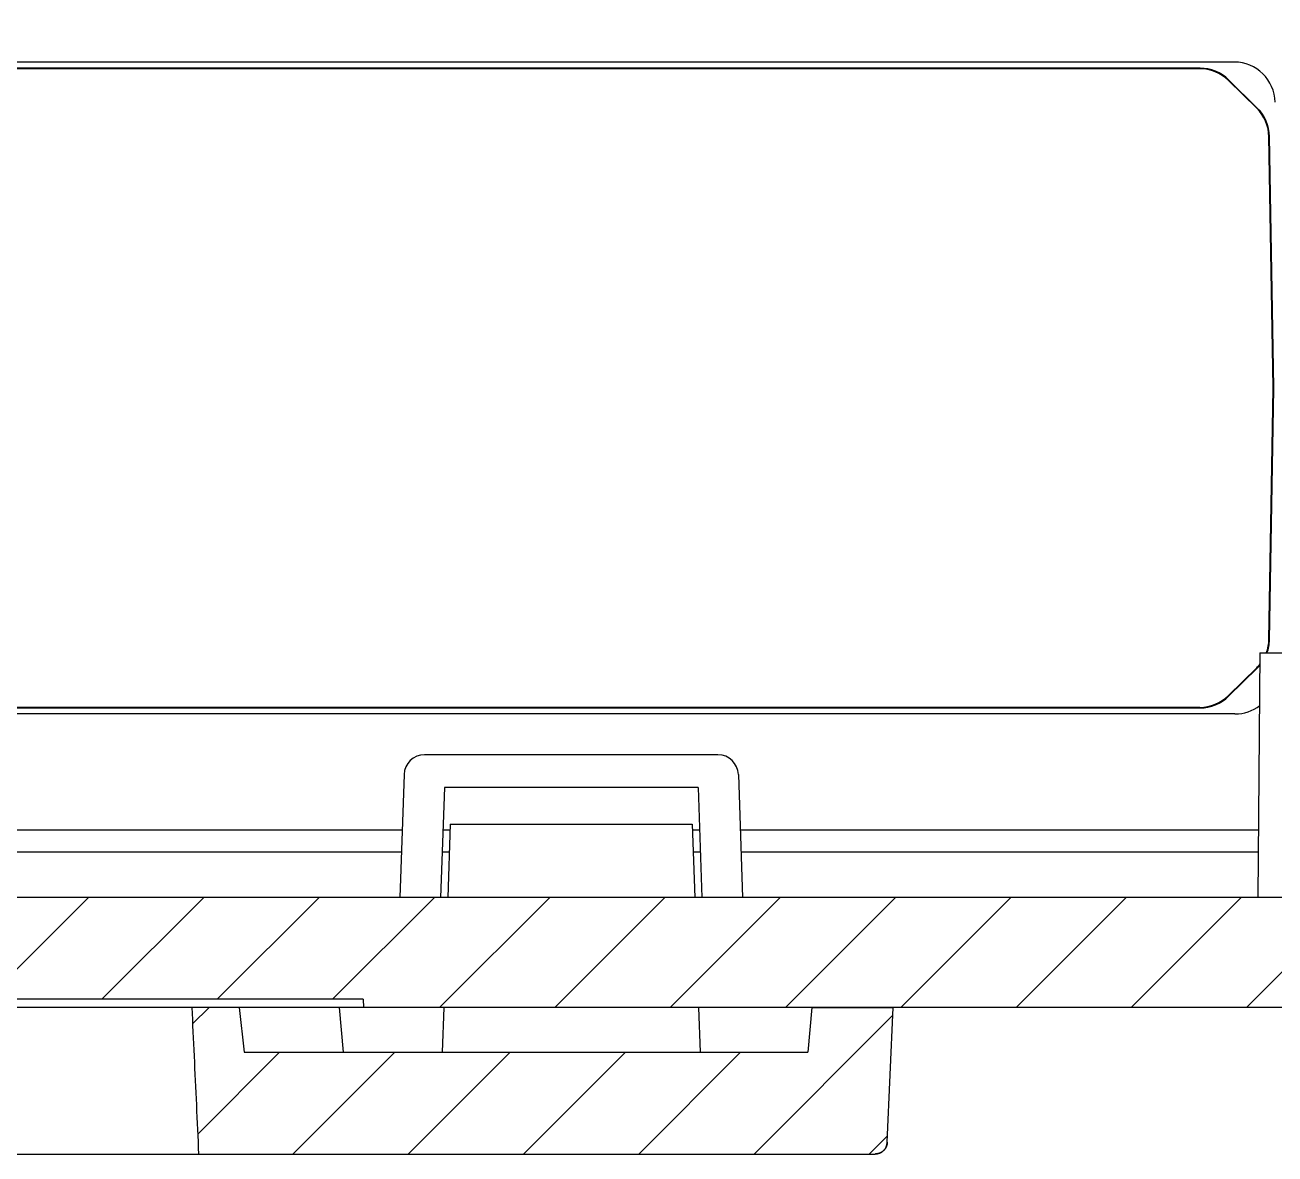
# Model space of a CAD drawing. Header units: millimetres. Extents: x 4625 to 5204, y 1432 to 1835.
# Drawn here: x 4719.04 to 4749.71, y 1522.58 to 1550.29 of the extents above; entities that cross this region are included whole.
import ezdxf

# ---------------------------------------------------------------- set-up
doc = ezdxf.new("R2010")
doc.units = ezdxf.units.MM
pattern_1 = [(45, (3879.0956, 1244.5771), (-1.4142136, 1.4142136), [])]

msp = doc.modelspace()

# ---------------------------------------------------------------- hatches: boundary and pattern name
at = {"linetype": 'Continuous'}
h = msp.add_hatch(dxfattribs=at)
h.set_pattern_fill('DEFAULT__2', color=5, scale=2, angle=45, style=0, pattern_type=0)
h.set_pattern_definition(pattern_1)
edge = h.paths.add_edge_path()
edge.add_line((4662.392, 1540.878), (4661.389, 1540.878))
edge.add_line((4661.389, 1540.878), (4661.383, 1541.378))
edge.add_line((4661.383, 1541.378), (4660.865, 1541.378))
edge.add_line((4661.817, 1559.535), (4660.865, 1541.378))
edge.add_spline(control_points=[(4664.813, 1562.378), (4663.127, 1562.378), (4661.905, 1561.218), (4661.817, 1559.535)], knot_values=[0, 0, 0, 0, 1, 1, 1, 1], weights=[1, 0.816916, 0.816916, 1], degree=3, periodic=0)
edge.add_line((4670.589, 1562.378), (4664.813, 1562.378))
edge.add_line((4670.589, 1562.378), (4670.615, 1561.878))
edge.add_line((4670.615, 1561.878), (4671.563, 1561.878))
edge.add_line((4671.563, 1561.878), (4671.589, 1562.378))
edge.add_line((4674.839, 1562.378), (4671.589, 1562.378))
edge.add_line((4674.839, 1562.378), (4674.856, 1561.378))
edge.add_line((4754.821, 1561.378), (4674.856, 1561.378))
edge.add_line((4754.839, 1562.378), (4754.821, 1561.378))
edge.add_line((4758.089, 1562.378), (4754.839, 1562.378))
edge.add_line((4758.089, 1562.378), (4758.115, 1561.878))
edge.add_line((4758.115, 1561.878), (4759.063, 1561.878))
edge.add_line((4759.063, 1561.878), (4759.089, 1562.378))
edge.add_line((4764.865, 1562.378), (4759.089, 1562.378))
edge.add_spline(control_points=[(4764.865, 1562.378), (4766.55, 1562.378), (4767.773, 1561.218), (4767.861, 1559.535)], knot_values=[0, 0, 0, 0, 1, 1, 1, 1], weights=[1, 0.816916, 0.816916, 1], degree=3, periodic=0)
edge.add_line((4767.861, 1559.535), (4768.813, 1541.378))
edge.add_line((4768.813, 1541.378), (4768.295, 1541.378))
edge.add_line((4768.295, 1541.378), (4768.289, 1540.878))
edge.add_line((4768.289, 1540.878), (4767.285, 1540.878))
edge.add_line((4767.264, 1539.678), (4767.285, 1540.878))
edge.add_line((4767.264, 1539.678), (4766.398, 1539.678))
edge.add_line((4765.366, 1559.378), (4766.398, 1539.678))
edge.add_line((4765.366, 1559.378), (4664.312, 1559.378))
edge.add_line((4664.312, 1559.378), (4663.279, 1539.678))
edge.add_line((4663.279, 1539.678), (4662.413, 1539.678))
edge.add_line((4662.413, 1539.678), (4662.392, 1540.878))
h = msp.add_hatch(dxfattribs=at)
h.set_pattern_fill('B', color=5, scale=2, angle=45, style=0, pattern_type=0)
h.set_pattern_definition(pattern_1)
edge = h.paths.add_edge_path()
edge.add_line((4664.839, 1540.878), (4663.55, 1540.878))
edge.add_line((4664.839, 1540.878), (4664.94, 1529.31))
edge.add_spline(control_points=[(4664.94, 1529.31), (4665.357, 1529.026), (4665.839, 1528.878), (4666.344, 1528.878)], knot_values=[0, 0, 0, 0, 1, 1, 1, 1], weights=[1, 0.970596, 0.970596, 1], degree=3, periodic=0)
edge.add_line((4763.334, 1528.878), (4666.344, 1528.878))
edge.add_spline(control_points=[(4764.738, 1529.31), (4764.321, 1529.026), (4763.838, 1528.878), (4763.334, 1528.878)], knot_values=[0, 0, 0, 0, 1, 1, 1, 1], weights=[1, 0.970596, 0.970596, 1], degree=3, periodic=0)
edge.add_line((4764.839, 1540.878), (4764.738, 1529.31))
edge.add_line((4766.128, 1540.878), (4764.839, 1540.878))
edge.add_line((4766.128, 1540.878), (4766.293, 1540.593))
edge.add_line((4766.293, 1540.593), (4766.357, 1539.378))
edge.add_line((4767.309, 1539.378), (4766.357, 1539.378))
edge.add_line((4767.335, 1540.878), (4767.309, 1539.378))
edge.add_line((4768.839, 1540.878), (4767.335, 1540.878))
edge.add_line((4768.839, 1540.878), (4768.327, 1531.117))
edge.add_spline(control_points=[(4768.327, 1531.117), (4768.18, 1528.312), (4766.143, 1526.378), (4763.334, 1526.378)], knot_values=[0, 0, 0, 0, 1, 1, 1, 1], weights=[1, 0.816916, 0.816916, 1], degree=3, periodic=0)
edge.add_line((4763.334, 1526.378), (4759.089, 1526.378))
edge.add_line((4759.089, 1526.378), (4759.063, 1526.878))
edge.add_line((4759.063, 1526.878), (4758.115, 1526.878))
edge.add_line((4758.115, 1526.878), (4758.089, 1526.378))
edge.add_line((4758.089, 1526.378), (4751.839, 1526.378))
edge.add_line((4751.839, 1526.378), (4751.83, 1526.878))
edge.add_line((4751.83, 1526.878), (4750.839, 1526.878))
edge.add_line((4750.839, 1526.878), (4750.827, 1526.178))
edge.add_line((4750.827, 1526.178), (4727.339, 1526.178))
edge.add_line((4727.335, 1526.378), (4727.339, 1526.178))
edge.add_line((4727.335, 1526.378), (4702.342, 1526.378))
edge.add_line((4702.342, 1526.378), (4702.339, 1526.178))
edge.add_line((4702.339, 1526.178), (4678.851, 1526.178))
edge.add_line((4678.839, 1526.878), (4678.851, 1526.178))
edge.add_line((4678.839, 1526.878), (4677.848, 1526.878))
edge.add_line((4677.839, 1526.378), (4677.848, 1526.878))
edge.add_line((4677.839, 1526.378), (4671.589, 1526.378))
edge.add_line((4671.563, 1526.878), (4671.589, 1526.378))
edge.add_line((4670.615, 1526.878), (4671.563, 1526.878))
edge.add_line((4670.589, 1526.378), (4670.615, 1526.878))
edge.add_line((4670.589, 1526.378), (4666.344, 1526.378))
edge.add_spline(control_points=[(4661.35, 1531.117), (4661.497, 1528.312), (4663.535, 1526.378), (4666.344, 1526.378)], knot_values=[0, 0, 0, 0, 1, 1, 1, 1], weights=[1, 0.816916, 0.816916, 1], degree=3, periodic=0)
edge.add_line((4660.839, 1540.878), (4661.35, 1531.117))
edge.add_line((4662.342, 1540.878), (4660.839, 1540.878))
edge.add_line((4662.342, 1540.878), (4662.368, 1539.378))
edge.add_line((4663.321, 1539.378), (4662.368, 1539.378))
edge.add_line((4663.385, 1540.593), (4663.321, 1539.378))
edge.add_line((4663.385, 1540.593), (4663.55, 1540.878))
h = msp.add_hatch(dxfattribs=at)
h.set_pattern_fill('DEFAULT__1', color=5, scale=2, angle=45, style=0, pattern_type=0)
h.set_pattern_definition(pattern_1)
edge = h.paths.add_edge_path()
edge.add_line((4738.339, 1526.178), (4740.339, 1526.178))
edge.add_line((4740.194, 1522.865), (4740.339, 1526.178))
edge.add_spline(control_points=[(4740.194, 1522.865), (4740.187, 1522.696), (4740.064, 1522.578), (4739.895, 1522.578)], knot_values=[0, 0, 0, 0, 1, 1, 1, 1], weights=[1, 0.814909, 0.814909, 1], degree=3, periodic=0)
edge.add_line((4723.295, 1522.578), (4739.895, 1522.578))
edge.add_spline(control_points=[(4723.129, 1526.178), (4723.147, 1525.78), (4723.184, 1524.983), (4723.24, 1523.783), (4723.277, 1522.98), (4723.295, 1522.578)], knot_values=[0, 0, 0, 0, 0.333333, 0.666667, 1, 1, 1, 1], degree=3, periodic=0)
edge.add_line((4724.295, 1526.178), (4723.129, 1526.178))
edge.add_line((4724.295, 1526.178), (4724.416, 1525.078))
edge.add_line((4724.416, 1525.078), (4738.243, 1525.078))
edge.add_line((4738.339, 1526.178), (4738.243, 1525.078))
edge = h.paths.add_edge_path()
edge.add_line((4689.339, 1526.178), (4691.339, 1526.178))
edge.add_line((4691.339, 1526.178), (4691.435, 1525.078))
edge.add_line((4691.435, 1525.078), (4705.261, 1525.078))
edge.add_line((4705.261, 1525.078), (4705.382, 1526.178))
edge.add_line((4706.549, 1526.178), (4705.382, 1526.178))
edge.add_spline(control_points=[(4706.383, 1522.578), (4706.401, 1522.98), (4706.438, 1523.783), (4706.493, 1524.983), (4706.53, 1525.78), (4706.549, 1526.178)], knot_values=[0, 0, 0, 0, 0.333333, 0.666667, 1, 1, 1, 1], degree=3, periodic=0)
edge.add_line((4689.783, 1522.578), (4706.383, 1522.578))
edge.add_spline(control_points=[(4689.484, 1522.865), (4689.491, 1522.696), (4689.614, 1522.578), (4689.783, 1522.578)], knot_values=[0, 0, 0, 0, 1, 1, 1, 1], weights=[1, 0.814909, 0.814909, 1], degree=3, periodic=0)
edge.add_line((4689.484, 1522.865), (4689.339, 1526.178))

# ---------------------------------------------------------------- linework, layer by layer
at = {"color": 7, "linetype": 'Continuous'}
for p, q in [((4748.708, 1549.378), (4680.97, 1549.378)), ((4747.869, 1549.228), (4681.809, 1549.228)), ((4747.863, 1549.214), (4681.815, 1549.214)), ((4747.863, 1549.214), (4747.869, 1549.228)), ((4748.564, 1548.928), (4748.57, 1548.942)), ((4749.259, 1548.244), (4748.564, 1548.928)), ((4749.273, 1548.25), (4748.57, 1548.942)), ((4749.259, 1548.244), (4749.273, 1548.25)), ((4749.558, 1547.549), (4749.572, 1547.555)), ((4749.666, 1541.396), (4749.558, 1547.549)), ((4749.68, 1541.396), (4749.572, 1547.555)), ((4749.558, 1535.208), (4749.666, 1541.361)), ((4749.572, 1535.202), (4749.68, 1541.361)), ((4749.666, 1541.396), (4749.68, 1541.396)), ((4749.666, 1541.361), (4749.68, 1541.361)), ((4749.558, 1535.208), (4749.572, 1535.202)), ((4749.339, 1534.878), (4749.287, 1528.878)), ((4749.339, 1534.878), (4754.339, 1534.878)), ((4748.564, 1533.829), (4749.259, 1534.512)), ((4748.57, 1533.815), (4749.273, 1534.506)), ((4749.259, 1534.512), (4749.273, 1534.506)), ((4748.564, 1533.829), (4748.57, 1533.815)), ((4748.725, 1533.378), (4680.953, 1533.378)), ((4681.809, 1533.528), (4747.869, 1533.528)), ((4681.815, 1533.542), (4747.863, 1533.542)), ((4747.863, 1533.542), (4747.869, 1533.528)), ((4736.04, 1532.378), (4728.838, 1532.378)), ((4728.338, 1531.896), (4728.233, 1528.878)), ((4736.54, 1531.896), (4736.645, 1528.878)), ((4729.327, 1531.578), (4729.233, 1528.878)), ((4735.55, 1531.578), (4729.327, 1531.578)), ((4735.55, 1531.578), (4735.645, 1528.878)), ((4701.387, 1530.533), (4728.29, 1530.533)), ((4729.291, 1530.533), (4729.472, 1530.533)), ((4729.472, 1530.678), (4729.409, 1528.878)), ((4729.472, 1530.678), (4735.406, 1530.678)), ((4735.406, 1530.678), (4735.469, 1528.878)), ((4735.406, 1530.533), (4735.587, 1530.533)), ((4736.587, 1530.533), (4749.301, 1530.532)), ((4701.406, 1529.998), (4728.272, 1529.998)), ((4729.272, 1529.998), (4729.448, 1529.998)), ((4735.43, 1529.998), (4735.606, 1529.998)), ((4736.606, 1529.998), (4749.296, 1529.998)), ((4763.334, 1528.878), (4666.344, 1528.878)), ((4763.334, 1528.878), (4666.344, 1528.878)), ((4727.335, 1526.378), (4702.342, 1526.378)), ((4727.335, 1526.378), (4702.342, 1526.378)), ((4727.335, 1526.378), (4727.339, 1526.178)), ((4727.335, 1526.378), (4727.339, 1526.178)), ((4750.827, 1526.178), (4678.851, 1526.178)), ((4724.295, 1526.178), (4723.129, 1526.178)), ((4724.295, 1526.178), (4724.416, 1525.078)), ((4724.295, 1526.178), (4724.416, 1525.078)), ((4726.743, 1526.178), (4726.839, 1525.078)), ((4750.827, 1526.178), (4727.339, 1526.178)), ((4729.315, 1526.178), (4729.276, 1525.078)), ((4735.563, 1526.178), (4735.602, 1525.078)), ((4738.339, 1526.178), (4738.243, 1525.078)), ((4738.339, 1526.178), (4738.243, 1525.078)), ((4738.339, 1526.178), (4740.339, 1526.178)), ((4740.194, 1522.865), (4740.339, 1526.178)), ((4740.194, 1522.865), (4740.339, 1526.178)), ((4724.416, 1525.078), (4738.243, 1525.078)), ((4724.416, 1525.078), (4738.243, 1525.078)), ((4689.783, 1522.578), (4739.895, 1522.578)), ((4723.295, 1522.578), (4739.895, 1522.578))]:
    msp.add_line(p, q, dxfattribs=at)
for centre, radius, start, end in [((4748.708, 1548.378), 1, 1, 90), ((4748.725, 1534.378), 1, 270, 307.7702), ((4728.838, 1531.878), 0.5, 90, 178), ((4736.04, 1531.878), 0.5, 2, 90), ((4739.895, 1522.878), 0.3, 270, 357.5)]:
    msp.add_arc(centre, radius, start, end, dxfattribs=at)
for centre, major_axis, ratio, start_param, end_param in [((4747.863, 1548.214), (0.379, 0.926), 0.999822, -0.388273, 0.388273), ((4747.869, 1548.228), (0.379, 0.926), 0.999822, -0.388273, 0.388273), ((4748.558, 1547.531), (0.919, 0.395), 0.999822, -0.388273, 0.388273), ((4748.572, 1547.537), (0.919, 0.395), 0.999822, -0.388273, 0.388273), ((4748.666, 1541.378), (1, 0), 0.999848, -0.017451, 0.017451), ((4748.68, 1541.378), (-1, 0), 0.999848, 3.124142, 3.159043), ((4748.558, 1535.226), (0.919, -0.395), 0.999822, 6.331796, 6.671459), ((4748.572, 1535.22), (0.919, -0.395), 0.999822, 0.05513, 0.388273), ((4748.558, 1535.226), (0.919, -0.395), 0.999822, -0.388273, -0.262649), ((4748.572, 1535.22), (0.919, -0.395), 0.999822, -0.388273, -0.285647), ((4747.863, 1534.542), (0.379, -0.926), 0.999822, -0.388273, 0.388273), ((4747.869, 1534.528), (-0.379, 0.926), 0.999822, -3.529866, -2.753319)]:
    msp.add_ellipse(centre, major_axis=major_axis, ratio=ratio, start_param=start_param, end_param=end_param, dxfattribs=at)
for points, start_tangent, end_tangent in [([(4723.129, 1526.178), (4723.184, 1524.982), (4723.24, 1523.782), (4723.295, 1522.578)], (0.046286, -0.998928), (0.045896, -0.998946)), ([(4723.129, 1526.178), (4723.184, 1524.982), (4723.24, 1523.782), (4723.295, 1522.578)], (0.046286, -0.998928), (0.045896, -0.998946)), ([(4740.194, 1522.865), (4740.194, 1522.859), (4740.193, 1522.852), (4740.193, 1522.846), (4740.192, 1522.839), (4740.191, 1522.832), (4740.19, 1522.826), (4740.189, 1522.819), (4740.187, 1522.812), (4740.186, 1522.805), (4740.184, 1522.799), (4740.182, 1522.792), (4740.18, 1522.785), (4740.177, 1522.779), (4740.175, 1522.772), (4740.172, 1522.765), (4740.17, 1522.758), (4740.167, 1522.752), (4740.163, 1522.745), (4740.16, 1522.739), (4740.157, 1522.732), (4740.153, 1522.726), (4740.149, 1522.72), (4740.145, 1522.713), (4740.141, 1522.707), (4740.137, 1522.701), (4740.132, 1522.695), (4740.127, 1522.689), (4740.123, 1522.683), (4740.118, 1522.678), (4740.113, 1522.672), (4740.107, 1522.667), (4740.102, 1522.662), (4740.096, 1522.656), (4740.091, 1522.651), (4740.085, 1522.647), (4740.079, 1522.642), (4740.073, 1522.637), (4740.067, 1522.633), (4740.061, 1522.629), (4740.055, 1522.625), (4740.048, 1522.621), (4740.042, 1522.617), (4740.036, 1522.614), (4740.029, 1522.61), (4740.022, 1522.607), (4740.016, 1522.604), (4740.009, 1522.601), (4740.002, 1522.598), (4739.995, 1522.596), (4739.989, 1522.594), (4739.982, 1522.591), (4739.975, 1522.589), (4739.968, 1522.588), (4739.961, 1522.586), (4739.955, 1522.584), (4739.948, 1522.583), (4739.941, 1522.582), (4739.934, 1522.581), (4739.928, 1522.58), (4739.921, 1522.579), (4739.914, 1522.579), (4739.908, 1522.579), (4739.901, 1522.578), (4739.895, 1522.578)], (-0.043619, -0.999048), (-1, 0))]:
    msp.add_spline(points, degree=3, dxfattribs=dict(at, start_tangent=start_tangent, end_tangent=end_tangent))

doc.saveas('drawing.dxf')
